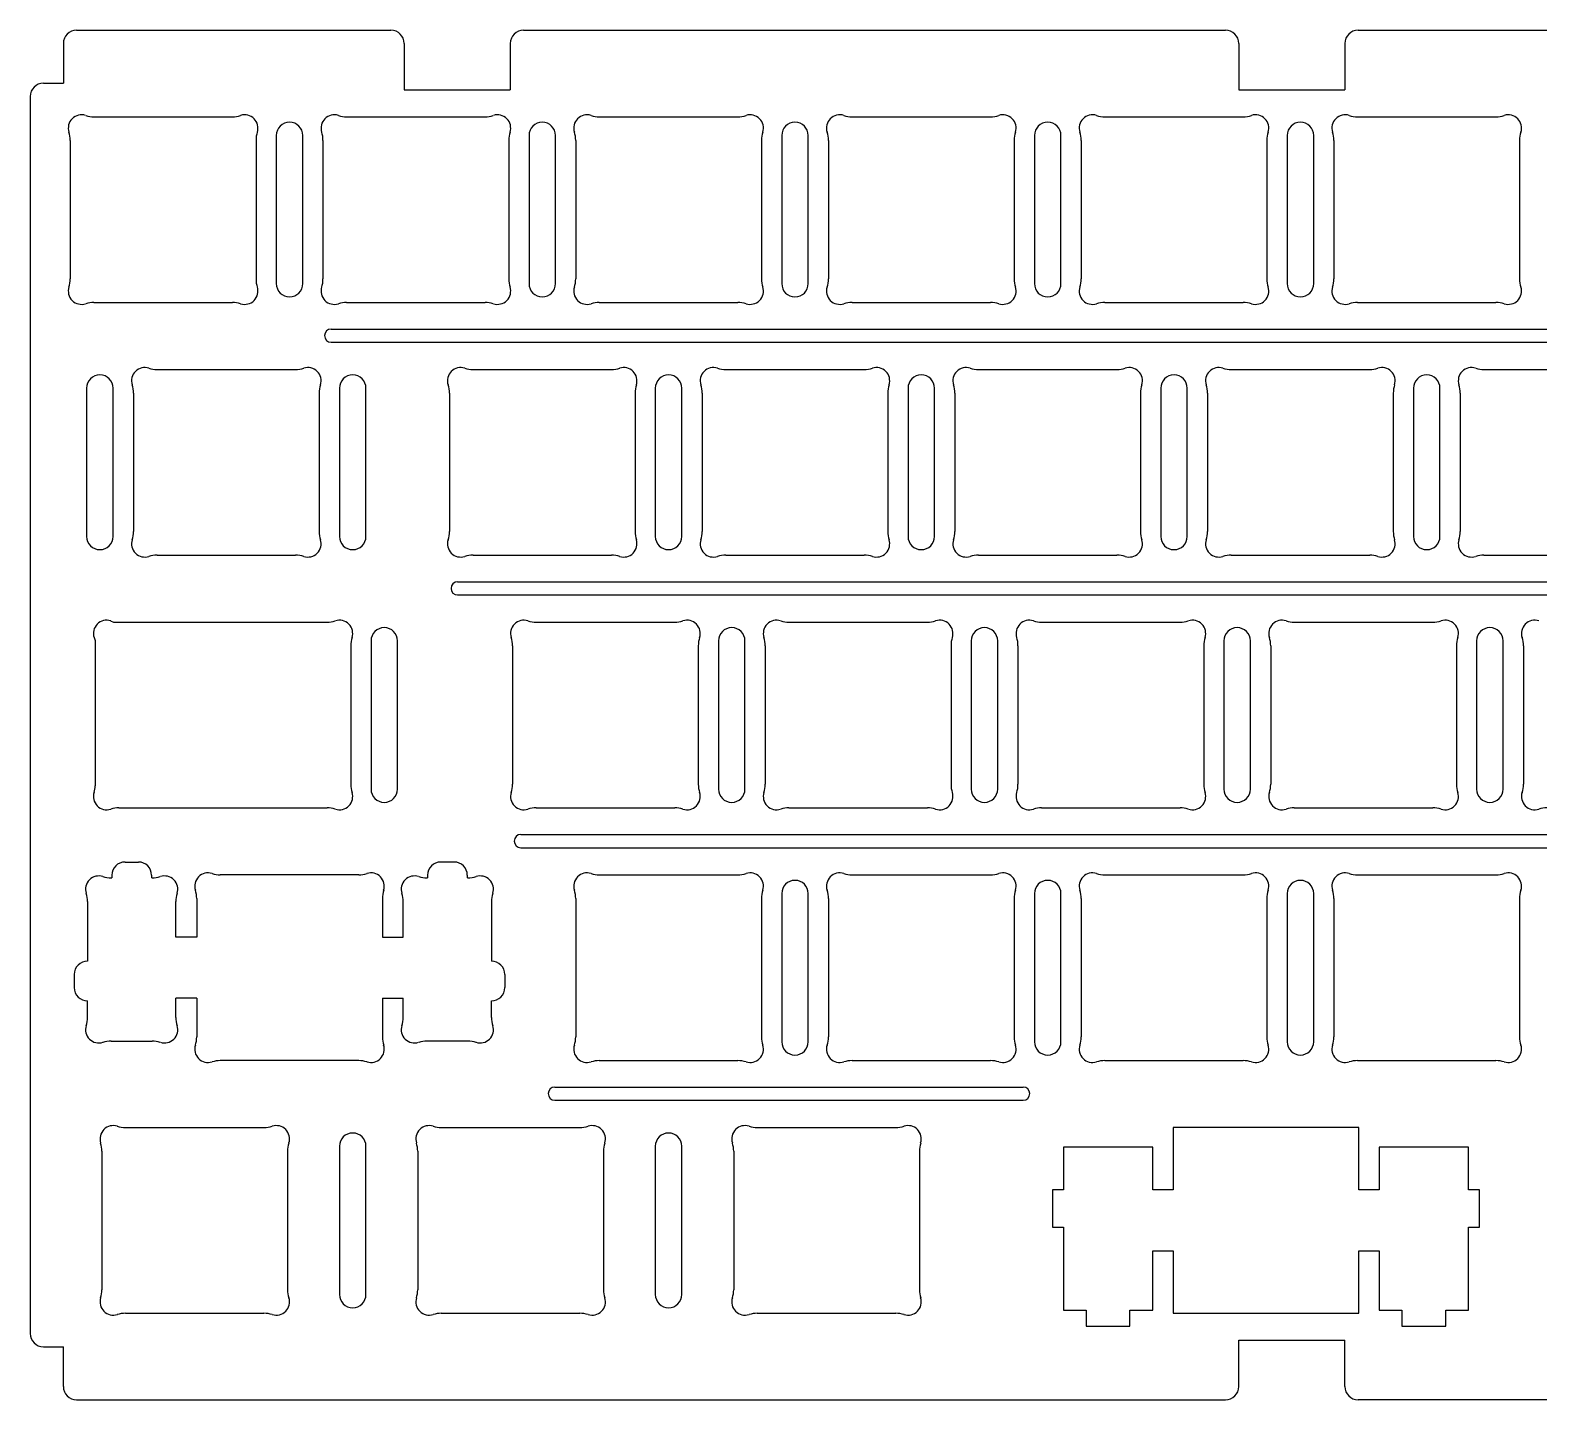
# Model space of a CAD drawing. Header units: millimetres. Extents: x 0 to 287, y 888 to 991.
# Drawn here: x -0.2 to 113.5, y 887.7 to 990.9 of the extents above; entities that cross this region are included whole.
import ezdxf

# ---------------------------------------------------------------- set-up
doc = ezdxf.new("R2010")
doc.units = ezdxf.units.MM

msp = doc.modelspace()

# ---------------------------------------------------------------- linework, layer by layer
for p, q in [((3.31, 990.91), (27, 990.91)), ((37, 990.91), (89.91, 990.91)), ((99.91, 990.91), (186.46, 990.91)), ((2.31, 989.91), (2.31, 986.91)), ((28, 989.91), (28, 986.41)), ((36, 989.91), (36, 986.41)), ((90.91, 989.91), (90.91, 986.41)), ((98.91, 989.91), (98.91, 986.41)), ((0.81, 986.91), (2.31, 986.91)), ((28, 986.41), (36, 986.41)), ((90.91, 986.41), (98.91, 986.41)), ((-0.19, 985.91), (-0.19, 892.66)), ((4.61, 984.38), (15.05, 984.38)), ((23.66, 984.38), (34.1, 984.38)), ((42.71, 984.38), (53.15, 984.38)), ((61.76, 984.38), (72.2, 984.38)), ((80.81, 984.38), (91.25, 984.38)), ((99.86, 984.38), (110.3, 984.38)), ((2.83, 982.6), (2.83, 972.16)), ((16.83, 982.6), (16.83, 972.16)), ((18.36, 982.97), (18.36, 971.8)), ((20.36, 971.8), (20.36, 982.97)), ((21.88, 982.6), (21.88, 972.16)), ((35.88, 982.6), (35.88, 972.16)), ((37.41, 982.97), (37.41, 971.8)), ((39.41, 971.8), (39.41, 982.97)), ((40.93, 982.6), (40.93, 972.16)), ((54.93, 982.6), (54.93, 972.16)), ((56.46, 982.97), (56.46, 971.8)), ((58.46, 971.8), (58.46, 982.97)), ((59.98, 982.6), (59.98, 972.16)), ((73.98, 982.6), (73.98, 972.16)), ((75.51, 982.97), (75.51, 971.8)), ((77.51, 971.8), (77.51, 982.97)), ((79.03, 982.6), (79.03, 972.16)), ((93.03, 982.6), (93.03, 972.16)), ((94.56, 982.97), (94.56, 971.8)), ((96.56, 971.8), (96.56, 982.97)), ((98.08, 982.6), (98.08, 972.16)), ((112.08, 982.6), (112.08, 972.16)), ((4.61, 970.38), (15.05, 970.38)), ((23.66, 970.38), (34.1, 970.38)), ((42.71, 970.38), (53.15, 970.38)), ((61.76, 970.38), (72.2, 970.38)), ((80.81, 970.38), (91.25, 970.38)), ((99.86, 970.38), (110.3, 970.38)), ((22.5, 968.38), (245.5, 968.38)), ((22.5, 967.38), (245.5, 967.38)), ((9.37, 965.33), (19.81, 965.33)), ((33.19, 965.33), (43.63, 965.33)), ((52.24, 965.33), (62.68, 965.33)), ((71.29, 965.33), (81.73, 965.33)), ((90.34, 965.33), (100.78, 965.33)), ((109.39, 965.33), (119.83, 965.33)), ((4.06, 963.92), (4.06, 952.75)), ((6.06, 952.75), (6.06, 963.92)), ((7.59, 963.55), (7.59, 953.11)), ((21.59, 963.55), (21.59, 953.11)), ((23.12, 963.92), (23.12, 952.75)), ((25.12, 952.75), (25.12, 963.92)), ((31.41, 963.55), (31.41, 953.11)), ((45.41, 963.55), (45.41, 953.11)), ((46.93, 963.92), (46.93, 952.75)), ((48.93, 952.75), (48.93, 963.92)), ((50.46, 963.55), (50.46, 953.11)), ((64.46, 963.55), (64.46, 953.11)), ((65.98, 963.92), (65.98, 952.75)), ((67.98, 952.75), (67.98, 963.92)), ((69.51, 963.55), (69.51, 953.11)), ((83.51, 963.55), (83.51, 953.11)), ((85.03, 963.92), (85.03, 952.75)), ((87.03, 952.75), (87.03, 963.92)), ((88.56, 963.55), (88.56, 953.11)), ((102.56, 963.55), (102.56, 953.11)), ((104.08, 963.92), (104.08, 952.75)), ((106.08, 952.75), (106.08, 963.92)), ((107.61, 963.55), (107.61, 953.11)), ((9.37, 951.33), (19.81, 951.33)), ((33.19, 951.33), (43.63, 951.33)), ((52.24, 951.33), (62.68, 951.33)), ((71.29, 951.33), (81.73, 951.33)), ((90.34, 951.33), (100.78, 951.33)), ((109.39, 951.33), (119.83, 951.33)), ((32.03, 949.33), (255.02, 949.33)), ((32.03, 948.33), (255.02, 948.33)), ((6.1, 946.28), (22.19, 946.28)), ((37.95, 946.28), (48.39, 946.28)), ((57, 946.28), (67.44, 946.28)), ((76.05, 946.28), (86.49, 946.28)), ((95.1, 946.28), (105.54, 946.28)), ((4.71, 944.89), (4.71, 933.95)), ((23.97, 944.5), (23.97, 934.06)), ((25.5, 944.87), (25.5, 933.7)), ((27.5, 933.7), (27.5, 944.87)), ((36.17, 944.5), (36.17, 934.06)), ((50.17, 944.5), (50.17, 934.06)), ((51.69, 944.87), (51.69, 933.7)), ((53.69, 933.7), (53.69, 944.87)), ((55.22, 944.5), (55.22, 934.06)), ((69.22, 944.5), (69.22, 934.06)), ((70.74, 944.87), (70.74, 933.7)), ((72.74, 933.7), (72.74, 944.87)), ((74.27, 944.5), (74.27, 934.06)), ((88.27, 944.5), (88.27, 934.06)), ((89.79, 944.87), (89.79, 933.7)), ((91.79, 933.7), (91.79, 944.87)), ((93.32, 944.5), (93.32, 934.06)), ((107.32, 944.5), (107.32, 934.06)), ((108.84, 944.87), (108.84, 933.7)), ((110.84, 933.7), (110.84, 944.87)), ((112.37, 944.5), (112.37, 934.06)), ((6.5, 932.28), (22.19, 932.28)), ((37.95, 932.28), (48.39, 932.28)), ((57, 932.28), (67.44, 932.28)), ((76.05, 932.28), (86.49, 932.28)), ((95.1, 932.28), (105.54, 932.28)), ((36.79, 930.28), (259.79, 930.28)), ((36.79, 929.28), (259.79, 929.28)), ((6.96, 928.2), (7.96, 928.2)), ((31.76, 928.2), (30.76, 928.2)), ((5.91, 927), (5.96, 927)), ((5.96, 927.2), (5.96, 927)), ((8.96, 927.2), (8.96, 927)), ((9, 927), (8.96, 927)), ((24.58, 927.23), (14.14, 927.23)), ((29.71, 927), (29.76, 927)), ((29.76, 927.2), (29.76, 927)), ((32.76, 927.2), (32.76, 927)), ((32.8, 927), (32.76, 927)), ((42.71, 927.23), (53.15, 927.23)), ((61.76, 927.23), (72.2, 927.23)), ((80.81, 927.23), (91.25, 927.23)), ((99.86, 927.23), (110.3, 927.23)), ((56.46, 925.82), (56.46, 914.65)), ((58.46, 914.65), (58.46, 925.82)), ((75.51, 925.82), (75.51, 914.65)), ((77.51, 914.65), (77.51, 925.82)), ((94.56, 925.82), (94.56, 914.65)), ((96.56, 914.65), (96.56, 925.82)), ((4.13, 925.22), (4.13, 920.73)), ((10.78, 922.53), (10.78, 925.22)), ((12.36, 925.45), (12.36, 922.53)), ((26.36, 925.45), (26.36, 922.53)), ((27.93, 922.53), (27.93, 925.22)), ((34.58, 925.22), (34.58, 920.73)), ((40.93, 925.45), (40.93, 915.01)), ((54.93, 925.45), (54.93, 915.01)), ((59.98, 925.45), (59.98, 915.01)), ((73.98, 925.45), (73.98, 915.01)), ((79.03, 925.45), (79.03, 915.01)), ((93.03, 925.45), (93.03, 915.01)), ((98.08, 925.45), (98.08, 915.01)), ((112.08, 925.45), (112.08, 915.01)), ((12.36, 922.53), (10.78, 922.53)), ((26.36, 922.53), (27.93, 922.53)), ((3.13, 919.73), (3.13, 918.73)), ((35.58, 919.73), (35.58, 918.73)), ((12.36, 917.93), (10.78, 917.93)), ((10.78, 916.48), (10.78, 917.93)), ((12.36, 917.93), (12.36, 915.01)), ((26.36, 917.93), (27.93, 917.93)), ((26.36, 917.93), (26.36, 915.01)), ((27.93, 916.48), (27.93, 917.93)), ((4.13, 916.48), (4.13, 917.73)), ((34.58, 916.48), (34.58, 917.73)), ((5.91, 914.7), (9, 914.7)), ((32.8, 914.7), (29.71, 914.7)), ((24.58, 913.23), (14.14, 913.23)), ((42.71, 913.23), (53.15, 913.23)), ((61.76, 913.23), (72.2, 913.23)), ((80.81, 913.23), (91.25, 913.23)), ((99.86, 913.23), (110.3, 913.23)), ((39.36, 911.24), (74.66, 911.24)), ((39.36, 910.24), (74.66, 910.24)), ((6.99, 908.18), (17.43, 908.18)), ((30.8, 908.18), (41.24, 908.18)), ((54.62, 908.18), (65.06, 908.18)), ((85.96, 908.18), (85.96, 903.48)), ((99.96, 908.18), (85.96, 908.18)), ((99.96, 903.48), (99.96, 908.18)), ((5.21, 906.4), (5.21, 895.96)), ((19.21, 906.4), (19.21, 895.96)), ((23.12, 906.77), (23.12, 895.6)), ((25.12, 895.6), (25.12, 906.77)), ((29.02, 906.4), (29.02, 895.96)), ((43.02, 906.4), (43.02, 895.96)), ((46.93, 906.77), (46.93, 895.6)), ((48.93, 895.6), (48.93, 906.77)), ((52.84, 906.4), (52.84, 895.96)), ((66.84, 906.4), (66.84, 895.96)), ((84.44, 906.71), (77.69, 906.71)), ((77.69, 906.71), (77.69, 903.48)), ((84.44, 903.48), (84.44, 906.71)), ((108.24, 906.71), (101.49, 906.71)), ((101.49, 906.71), (101.49, 903.48)), ((108.24, 903.48), (108.24, 906.71)), ((77.69, 903.48), (76.86, 903.48)), ((76.86, 903.48), (76.86, 900.68)), ((85.96, 903.48), (84.44, 903.48)), ((101.49, 903.48), (99.96, 903.48)), ((109.06, 903.48), (108.24, 903.48)), ((109.06, 900.68), (109.06, 903.48)), ((76.86, 900.68), (77.69, 900.68)), ((77.69, 900.68), (77.69, 894.41)), ((108.24, 894.41), (108.24, 900.68)), ((108.24, 900.68), (109.06, 900.68)), ((84.44, 894.41), (84.44, 898.88)), ((84.44, 898.88), (85.96, 898.88)), ((85.96, 898.88), (85.96, 894.18)), ((99.96, 894.18), (99.96, 898.88)), ((99.96, 898.88), (101.49, 898.88)), ((101.49, 898.88), (101.49, 894.41)), ((6.99, 894.18), (17.43, 894.18)), ((30.8, 894.18), (41.24, 894.18)), ((54.62, 894.18), (65.06, 894.18)), ((77.69, 894.41), (79.41, 894.41)), ((79.41, 894.41), (79.41, 893.21)), ((82.71, 893.21), (82.71, 894.41)), ((82.71, 894.41), (84.44, 894.41)), ((85.96, 894.18), (99.96, 894.18)), ((101.49, 894.41), (103.21, 894.41)), ((103.21, 894.41), (103.21, 893.21)), ((106.51, 893.21), (106.51, 894.41)), ((106.51, 894.41), (108.24, 894.41)), ((79.41, 893.21), (82.71, 893.21)), ((103.21, 893.21), (106.51, 893.21)), ((0.81, 891.66), (2.31, 891.66)), ((2.31, 888.66), (2.31, 891.66)), ((90.91, 892.16), (98.91, 892.16)), ((90.91, 888.66), (90.91, 892.16)), ((98.91, 888.66), (98.91, 892.16)), ((3.31, 887.66), (89.91, 887.66)), ((186.46, 887.66), (99.91, 887.66))]:
    msp.add_line(p, q)
for points in [[(5.87, 946.38), (6.1, 946.28)], [(4.62, 945.12), (4.71, 944.89)]]:
    msp.add_lwpolyline(points)
for centre, radius, start, end in [((3.31, 989.91), 1, 90, 180), ((27, 989.91), 1, 0, 90), ((37, 989.91), 1, 90, 180), ((89.91, 989.91), 1, 0, 90), ((99.91, 989.91), 1, 90, 180), ((0.81, 985.91), 1, 90, 180), ((3.68, 983.53), 1, 72.0237, 197.9763), ((4.61, 986.38), 2, 252.0237, 270), ((15.05, 986.38), 2, 270, 287.9763), ((15.98, 983.53), 1, 342.0237, 107.9763), ((19.36, 982.97), 1, 90, 180), ((19.36, 982.97), 1, 0, 90), ((22.73, 983.53), 1, 72.0237, 197.9763), ((23.66, 986.38), 2, 252.0237, 270), ((34.1, 986.38), 2, 270, 287.9763), ((35.03, 983.53), 1, 342.0237, 107.9763), ((38.41, 982.97), 1, 90, 180), ((38.41, 982.97), 1, 0, 90), ((41.78, 983.53), 1, 72.0237, 197.9763), ((42.71, 986.38), 2, 252.0237, 270), ((53.15, 986.38), 2, 270, 287.9763), ((54.08, 983.53), 1, 342.0237, 107.9763), ((57.46, 982.97), 1, 90, 180), ((57.46, 982.97), 1, 0, 90), ((60.83, 983.53), 1, 72.0237, 197.9763), ((61.76, 986.38), 2, 252.0237, 270), ((72.2, 986.38), 2, 270, 287.9763), ((73.13, 983.53), 1, 342.0237, 107.9763), ((76.51, 982.97), 1, 90, 180), ((76.51, 982.97), 1, 0, 90), ((79.88, 983.53), 1, 72.0237, 197.9763), ((80.81, 986.38), 2, 252.0237, 270), ((91.25, 986.38), 2, 270, 287.9763), ((92.18, 983.53), 1, 342.0237, 107.9763), ((95.56, 982.97), 1, 90, 180), ((95.56, 982.97), 1, 0, 90), ((98.93, 983.53), 1, 72.0237, 197.9763), ((99.86, 986.38), 2, 252.0237, 270), ((110.3, 986.38), 2, 270, 287.9763), ((111.23, 983.53), 1, 342.0237, 107.9763), ((0.83, 982.6), 2, 0, 17.9763), ((18.83, 982.6), 2, 162.0237, 180), ((19.88, 982.6), 2, 0, 17.9763), ((37.88, 982.6), 2, 162.0237, 180), ((38.93, 982.6), 2, 0, 17.9763), ((56.93, 982.6), 2, 162.0237, 180), ((57.98, 982.6), 2, 0, 17.9763), ((75.98, 982.6), 2, 162.0237, 180), ((77.03, 982.6), 2, 0, 17.9763), ((95.03, 982.6), 2, 162.0237, 180), ((96.08, 982.6), 2, 0, 17.9763), ((114.08, 982.6), 2, 162.0237, 180), ((3.68, 971.24), 1, 162.0237, 287.9763), ((0.83, 972.16), 2, 342.0237, 360), ((15.98, 971.24), 1, 252.0237, 17.9763), ((18.83, 972.16), 2, 180, 197.9763), ((19.36, 971.8), 1, 180, 270), ((19.36, 971.8), 1, 270, 0), ((22.73, 971.24), 1, 162.0237, 287.9763), ((19.88, 972.16), 2, 342.0237, 0), ((35.03, 971.24), 1, 252.0237, 17.9763), ((37.88, 972.16), 2, 180, 197.9763), ((38.41, 971.8), 1, 180, 270), ((38.41, 971.8), 1, 270, 0), ((41.78, 971.24), 1, 162.0237, 287.9763), ((38.93, 972.16), 2, 342.0237, 360), ((54.08, 971.24), 1, 252.0237, 17.9763), ((56.93, 972.16), 2, 180, 197.9763), ((57.46, 971.8), 1, 180, 270), ((57.46, 971.8), 1, 270, 0), ((60.83, 971.24), 1, 162.0237, 287.9763), ((57.98, 972.16), 2, 342.0237, 360), ((73.13, 971.24), 1, 252.0237, 17.9763), ((75.98, 972.16), 2, 180, 197.9763), ((76.51, 971.8), 1, 180, 270), ((76.51, 971.8), 1, 270, 0), ((79.88, 971.24), 1, 162.0237, 287.9763), ((77.03, 972.16), 2, 342.0237, 360), ((92.18, 971.24), 1, 252.0237, 17.9763), ((95.03, 972.16), 2, 180, 197.9763), ((95.56, 971.8), 1, 180, 270), ((95.56, 971.8), 1, 270, 0), ((98.93, 971.24), 1, 162.0237, 287.9763), ((96.08, 972.16), 2, 342.0237, 360), ((111.23, 971.24), 1, 252.0237, 17.9763), ((114.08, 972.16), 2, 180, 197.9763), ((4.61, 968.38), 2, 90, 107.9763), ((15.05, 968.38), 2, 72.0237, 90), ((23.66, 968.38), 2, 90, 107.9763), ((34.1, 968.38), 2, 72.0237, 90), ((42.71, 968.38), 2, 90, 107.9763), ((53.15, 968.38), 2, 72.0237, 90), ((61.76, 968.38), 2, 90, 107.9763), ((72.2, 968.38), 2, 72.0237, 90), ((80.81, 968.38), 2, 90, 107.9763), ((91.25, 968.38), 2, 72.0237, 90), ((99.86, 968.38), 2, 90, 107.9763), ((110.3, 968.38), 2, 72.0237, 90), ((22.5, 967.88), 0.5, 90, 270), ((5.06, 963.92), 1, 90, 180), ((5.06, 963.92), 1, 0, 90), ((8.45, 964.48), 1, 72.0237, 197.9763), ((9.37, 967.33), 2, 252.0237, 270), ((19.81, 967.33), 2, 270, 287.9763), ((20.74, 964.48), 1, 342.0237, 107.9763), ((24.12, 963.92), 1, 90, 180), ((24.12, 963.92), 1, 0, 90), ((32.26, 964.48), 1, 72.0237, 197.9763), ((33.19, 967.33), 2, 252.0237, 270), ((43.63, 967.33), 2, 270, 287.9763), ((44.55, 964.48), 1, 342.0237, 107.9763), ((47.93, 963.92), 1, 90, 180), ((47.93, 963.92), 1, 0, 90), ((51.31, 964.48), 1, 72.0237, 197.9763), ((52.24, 967.33), 2, 252.0237, 270), ((62.68, 967.33), 2, 270, 287.9763), ((63.6, 964.48), 1, 342.0237, 107.9763), ((66.98, 963.92), 1, 90, 180), ((66.98, 963.92), 1, 0, 90), ((70.36, 964.48), 1, 72.0237, 197.9763), ((71.29, 967.33), 2, 252.0237, 270), ((81.73, 967.33), 2, 270, 287.9763), ((82.65, 964.48), 1, 342.0237, 107.9763), ((86.03, 963.92), 1, 90, 180), ((86.03, 963.92), 1, 0, 90), ((89.41, 964.48), 1, 72.0237, 197.9763), ((90.34, 967.33), 2, 252.0237, 270), ((100.78, 967.33), 2, 270, 287.9763), ((101.7, 964.48), 1, 342.0237, 107.9763), ((105.08, 963.92), 1, 90, 180), ((105.08, 963.92), 1, 0, 90), ((108.46, 964.48), 1, 72.0237, 197.9763), ((109.39, 967.33), 2, 252.0237, 270), ((5.59, 963.55), 2, 0, 17.9763), ((23.59, 963.55), 2, 162.0237, 180), ((29.41, 963.55), 2, 0, 17.9763), ((47.41, 963.55), 2, 162.0237, 180), ((48.46, 963.55), 2, 0, 17.9763), ((66.46, 963.55), 2, 162.0237, 180), ((67.51, 963.55), 2, 0, 17.9763), ((85.51, 963.55), 2, 162.0237, 180), ((86.56, 963.55), 2, 0, 17.9763), ((104.56, 963.55), 2, 162.0237, 180), ((105.61, 963.55), 2, 0, 17.9763), ((5.59, 953.11), 2, 342.0237, 0), ((23.59, 953.11), 2, 180, 197.9763), ((29.41, 953.11), 2, 342.0237, 0), ((47.41, 953.11), 2, 180, 197.9763), ((48.46, 953.11), 2, 342.0237, 0), ((66.46, 953.11), 2, 180, 197.9763), ((67.51, 953.11), 2, 342.0237, 360), ((85.51, 953.11), 2, 180, 197.9763), ((86.56, 953.11), 2, 342.0237, 0), ((104.56, 953.11), 2, 180, 197.9763), ((105.61, 953.11), 2, 342.0237, 360), ((5.06, 952.75), 1, 180, 270), ((5.06, 952.75), 1, 270, 0), ((8.45, 952.19), 1, 162.0237, 287.9763), ((20.74, 952.19), 1, 252.0237, 17.9763), ((24.12, 952.75), 1, 180, 270), ((24.12, 952.75), 1, 270, 0), ((32.26, 952.19), 1, 162.0237, 287.9763), ((44.55, 952.19), 1, 252.0237, 17.9763), ((47.93, 952.75), 1, 180, 270), ((47.93, 952.75), 1, 270, 0), ((51.31, 952.19), 1, 162.0237, 287.9763), ((63.6, 952.19), 1, 252.0237, 17.9763), ((66.98, 952.75), 1, 180, 270), ((66.98, 952.75), 1, 270, 0), ((70.36, 952.19), 1, 162.0237, 287.9763), ((82.65, 952.19), 1, 252.0237, 17.9763), ((86.03, 952.75), 1, 180, 270), ((86.03, 952.75), 1, 270, 0), ((89.41, 952.19), 1, 162.0237, 287.9763), ((101.7, 952.19), 1, 252.0237, 17.9763), ((105.08, 952.75), 1, 180, 270), ((105.08, 952.75), 1, 270, 0), ((108.46, 952.19), 1, 162.0237, 287.9763), ((9.37, 949.33), 2, 90, 107.9763), ((19.81, 949.33), 2, 72.0237, 90), ((33.19, 949.33), 2, 90, 107.9763), ((43.63, 949.33), 2, 72.0237, 90), ((52.24, 949.33), 2, 90, 107.9763), ((62.68, 949.33), 2, 72.0237, 90), ((71.29, 949.33), 2, 90, 107.9763), ((81.73, 949.33), 2, 72.0237, 90), ((90.34, 949.33), 2, 90, 107.9763), ((100.78, 949.33), 2, 72.0237, 90), ((109.39, 949.33), 2, 90, 107.9763), ((32.03, 948.83), 0.5, 90, 270), ((5.57, 945.43), 1, 72.0237, 197.9763), ((22.19, 948.28), 2, 270, 287.9763), ((23.12, 945.43), 1, 342.0237, 107.9763), ((37.02, 945.43), 1, 72.0237, 197.9763), ((37.95, 948.28), 2, 252.0237, 270), ((48.39, 948.28), 2, 270, 287.9763), ((49.32, 945.43), 1, 342.0237, 107.9763), ((56.07, 945.43), 1, 72.0237, 197.9763), ((57, 948.28), 2, 252.0237, 270), ((67.44, 948.28), 2, 270, 287.9763), ((68.37, 945.43), 1, 342.0237, 107.9763), ((75.12, 945.43), 1, 72.0237, 197.9763), ((76.05, 948.28), 2, 252.0237, 270), ((86.49, 948.28), 2, 270, 287.9763), ((87.42, 945.43), 1, 342.0237, 107.9763), ((94.17, 945.43), 1, 72.0237, 197.9763), ((95.1, 948.28), 2, 252.0237, 270), ((105.54, 948.28), 2, 270, 287.9763), ((106.47, 945.43), 1, 342.0237, 107.9763), ((113.22, 945.43), 1, 72.0237, 197.9763), ((25.97, 944.5), 2, 162.0237, 180), ((26.5, 944.87), 1, 90, 180), ((26.5, 944.87), 1, 0, 90), ((34.17, 944.5), 2, 0, 17.9763), ((52.17, 944.5), 2, 162.0237, 180), ((52.69, 944.87), 1, 90, 180), ((52.69, 944.87), 1, 0, 90), ((53.22, 944.5), 2, 0, 17.9763), ((71.22, 944.5), 2, 162.0237, 180), ((71.74, 944.87), 1, 90, 180), ((71.74, 944.87), 1, 0, 90), ((72.27, 944.5), 2, 0, 17.9763), ((90.27, 944.5), 2, 162.0237, 180), ((90.79, 944.87), 1, 90, 180), ((90.79, 944.87), 1, 0, 90), ((91.32, 944.5), 2, 0, 17.9763), ((109.32, 944.5), 2, 162.0237, 180), ((109.84, 944.87), 1, 90, 180), ((109.84, 944.87), 1, 0, 90), ((110.37, 944.5), 2, 0, 17.9763), ((2.72, 934.06), 2, 342.0237, 356.8614), ((25.97, 934.06), 2, 180, 197.9763), ((26.5, 933.7), 1, 180, 270), ((26.5, 933.7), 1, 270, 0), ((34.17, 934.06), 2, 342.0237, 360), ((52.17, 934.06), 2, 180, 197.9763), ((52.69, 933.7), 1, 180, 270), ((52.69, 933.7), 1, 270, 0), ((53.22, 934.06), 2, 342.0237, 0), ((71.22, 934.06), 2, 180, 197.9763), ((71.74, 933.7), 1, 180, 270), ((71.74, 933.7), 1, 270, 0), ((72.27, 934.06), 2, 342.0237, 360), ((90.27, 934.06), 2, 180, 197.9763), ((90.79, 933.7), 1, 180, 270), ((90.79, 933.7), 1, 270, 0), ((91.32, 934.06), 2, 342.0237, 0), ((109.32, 934.06), 2, 180, 197.9763), ((109.84, 933.7), 1, 180, 270), ((109.84, 933.7), 1, 270, 0), ((110.37, 934.06), 2, 342.0237, 360), ((5.57, 933.14), 1, 162.0237, 287.9763), ((23.12, 933.14), 1, 252.0237, 17.9763), ((37.02, 933.14), 1, 162.0237, 287.9763), ((49.32, 933.14), 1, 252.0237, 17.9763), ((56.07, 933.14), 1, 162.0237, 287.9763), ((68.37, 933.14), 1, 252.0237, 17.9763), ((75.12, 933.14), 1, 162.0237, 287.9763), ((87.42, 933.14), 1, 252.0237, 17.9763), ((94.17, 933.14), 1, 162.0237, 287.9763), ((106.47, 933.14), 1, 252.0237, 17.9763), ((113.22, 933.14), 1, 162.0237, 287.9763), ((6.5, 930.28), 2, 90, 107.9763), ((22.19, 930.28), 2, 72.0237, 90), ((37.95, 930.28), 2, 90, 107.9763), ((48.39, 930.28), 2, 72.0237, 90), ((57, 930.28), 2, 90, 107.9763), ((67.44, 930.28), 2, 72.0237, 90), ((76.05, 930.28), 2, 90, 107.9763), ((86.49, 930.28), 2, 72.0237, 90), ((95.1, 930.28), 2, 90, 107.9763), ((105.54, 930.28), 2, 72.0237, 90), ((114.15, 930.28), 2, 90, 107.9763), ((36.79, 929.78), 0.5, 90, 270), ((6.96, 927.2), 1, 90, 180), ((7.96, 927.2), 1, 0, 90), ((30.76, 927.2), 1, 90, 180), ((31.76, 927.2), 1, 0, 90), ((4.98, 926.15), 1, 72.0237, 197.9763), ((5.91, 929), 2, 252.0237, 270), ((9, 929), 2, 270, 287.9763), ((9.93, 926.15), 1, 342.0237, 107.9763), ((13.21, 926.38), 1, 72.0237, 197.9763), ((14.14, 929.23), 2, 252.0237, 270), ((24.58, 929.23), 2, 270, 287.9763), ((25.5, 926.38), 1, 342.0237, 107.9763), ((28.78, 926.15), 1, 72.0237, 197.9763), ((29.71, 929), 2, 252.0237, 270), ((32.8, 929), 2, 270, 287.9763), ((33.73, 926.15), 1, 342.0237, 107.9763), ((41.78, 926.38), 1, 72.0237, 197.9763), ((42.71, 929.23), 2, 252.0237, 270), ((53.15, 929.23), 2, 270, 287.9763), ((54.08, 926.38), 1, 342.0237, 107.9763), ((60.83, 926.38), 1, 72.0237, 197.9763), ((61.76, 929.23), 2, 252.0237, 270), ((72.2, 929.23), 2, 270, 287.9763), ((73.13, 926.38), 1, 342.0237, 107.9763), ((79.88, 926.38), 1, 72.0237, 197.9763), ((80.81, 929.23), 2, 252.0237, 270), ((91.25, 929.23), 2, 270, 287.9763), ((92.18, 926.38), 1, 342.0237, 107.9763), ((98.93, 926.38), 1, 72.0237, 197.9763), ((99.86, 929.23), 2, 252.0237, 270), ((110.3, 929.23), 2, 270, 287.9763), ((111.23, 926.38), 1, 342.0237, 107.9763), ((2.13, 925.22), 2, 0, 17.9763), ((12.78, 925.22), 2, 162.0237, 180), ((10.36, 925.45), 2, 0, 17.9763), ((28.36, 925.45), 2, 162.0237, 180), ((25.93, 925.22), 2, 0, 17.9763), ((36.58, 925.22), 2, 162.0237, 180), ((38.93, 925.45), 2, 0, 17.9763), ((56.93, 925.45), 2, 162.0237, 180), ((57.46, 925.82), 1, 90, 180), ((57.46, 925.82), 1, 0, 90), ((57.98, 925.45), 2, 0, 17.9763), ((75.98, 925.45), 2, 162.0237, 180), ((76.51, 925.82), 1, 90, 180), ((76.51, 925.82), 1, 0, 90), ((77.03, 925.45), 2, 0, 17.9763), ((95.03, 925.45), 2, 162.0237, 180), ((95.56, 925.82), 1, 90, 180), ((95.56, 925.82), 1, 0, 90), ((96.08, 925.45), 2, 0, 17.9763), ((114.08, 925.45), 2, 162.0237, 180), ((4.13, 919.73), 1, 90, 180), ((34.58, 919.73), 1, 0, 90), ((4.13, 918.73), 1, 180, 270), ((34.58, 918.73), 1, 270, 0), ((4.98, 915.56), 1, 162.0237, 287.9763), ((2.13, 916.48), 2, 342.0237, 0), ((9.93, 915.56), 1, 252.0237, 17.9763), ((12.78, 916.48), 2, 180, 197.9763), ((28.78, 915.56), 1, 162.0237, 287.9763), ((25.93, 916.48), 2, 342.0237, 0), ((33.73, 915.56), 1, 252.0237, 17.9763), ((36.58, 916.48), 2, 180, 197.9763), ((5.91, 912.7), 2, 90, 107.9763), ((9, 912.7), 2, 72.0237, 90), ((13.21, 914.09), 1, 162.0237, 287.9763), ((10.36, 915.01), 2, 342.0237, 0), ((25.5, 914.09), 1, 252.0237, 17.9763), ((28.36, 915.01), 2, 180, 197.9763), ((29.71, 912.7), 2, 90, 107.9763), ((32.8, 912.7), 2, 72.0237, 90), ((41.78, 914.09), 1, 162.0237, 287.9763), ((38.93, 915.01), 2, 342.0237, 0), ((54.08, 914.09), 1, 252.0237, 17.9763), ((56.93, 915.01), 2, 180, 197.9763), ((57.46, 914.65), 1, 180, 270), ((57.46, 914.65), 1, 270, 0), ((60.83, 914.09), 1, 162.0237, 287.9763), ((57.98, 915.01), 2, 342.0237, 0), ((73.13, 914.09), 1, 252.0237, 17.9763), ((75.98, 915.01), 2, 180, 197.9763), ((76.51, 914.65), 1, 180, 270), ((76.51, 914.65), 1, 270, 0), ((79.88, 914.09), 1, 162.0237, 287.9763), ((77.03, 915.01), 2, 342.0237, 0), ((92.18, 914.09), 1, 252.0237, 17.9763), ((95.03, 915.01), 2, 180, 197.9763), ((95.56, 914.65), 1, 180, 270), ((95.56, 914.65), 1, 270, 0), ((98.93, 914.09), 1, 162.0237, 287.9763), ((96.08, 915.01), 2, 342.0237, 0), ((111.23, 914.09), 1, 252.0237, 17.9763), ((114.08, 915.01), 2, 180, 197.9763), ((14.14, 911.23), 2, 90, 107.9763), ((24.58, 911.23), 2, 72.0237, 90), ((42.71, 911.23), 2, 90, 107.9763), ((53.15, 911.23), 2, 72.0237, 90), ((61.76, 911.23), 2, 90, 107.9763), ((72.2, 911.23), 2, 72.0237, 90), ((80.81, 911.23), 2, 90, 107.9763), ((91.25, 911.23), 2, 72.0237, 90), ((99.86, 911.23), 2, 90, 107.9763), ((110.3, 911.23), 2, 72.0237, 90), ((39.36, 910.74), 0.5, 90, 270), ((74.66, 910.74), 0.5, 270, 90), ((6.07, 907.33), 1, 72.0237, 197.9763), ((6.99, 910.18), 2, 252.0237, 270), ((17.43, 910.18), 2, 270, 287.9763), ((18.36, 907.33), 1, 342.0237, 107.9763), ((24.12, 906.77), 1, 90, 180), ((24.12, 906.77), 1, 0, 90), ((29.88, 907.33), 1, 72.0237, 197.9763), ((30.8, 910.18), 2, 252.0237, 270), ((41.24, 910.18), 2, 270, 287.9763), ((42.17, 907.33), 1, 342.0237, 107.9763), ((47.93, 906.77), 1, 90, 180), ((47.93, 906.77), 1, 0, 90), ((53.69, 907.33), 1, 72.0237, 197.9763), ((54.62, 910.18), 2, 252.0237, 270), ((65.06, 910.18), 2, 270, 287.9763), ((65.98, 907.33), 1, 342.0237, 107.9763), ((3.21, 906.4), 2, 0, 17.9763), ((21.21, 906.4), 2, 162.0237, 180), ((27.02, 906.4), 2, 0, 17.9763), ((45.02, 906.4), 2, 162.0237, 180), ((50.84, 906.4), 2, 0, 17.9763), ((68.84, 906.4), 2, 162.0237, 180), ((6.07, 895.04), 1, 162.0237, 287.9763), ((3.21, 895.96), 2, 342.0237, 0), ((18.36, 895.04), 1, 252.0237, 17.9763), ((21.21, 895.96), 2, 180, 197.9763), ((24.12, 895.6), 1, 180, 270), ((24.12, 895.6), 1, 270, 0), ((29.88, 895.04), 1, 162.0237, 287.9763), ((27.02, 895.96), 2, 342.0237, 0), ((42.17, 895.04), 1, 252.0237, 17.9763), ((45.02, 895.96), 2, 180, 197.9763), ((47.93, 895.6), 1, 180, 270), ((47.93, 895.6), 1, 270, 0), ((53.69, 895.04), 1, 162.0237, 287.9763), ((50.84, 895.96), 2, 342.0237, 0), ((65.98, 895.04), 1, 252.0237, 17.9763), ((68.84, 895.96), 2, 180, 197.9763), ((6.99, 892.18), 2, 90, 107.9763), ((17.43, 892.18), 2, 72.0237, 90), ((30.8, 892.18), 2, 90, 107.9763), ((41.24, 892.18), 2, 72.0237, 90), ((54.62, 892.18), 2, 90, 107.9763), ((65.06, 892.18), 2, 72.0237, 90), ((0.81, 892.66), 1, 180, 270), ((3.31, 888.66), 1, 180, 270), ((89.91, 888.66), 1, 270, 0), ((99.91, 888.66), 1, 180, 270)]:
    msp.add_arc(centre, radius, start, end)

doc.saveas('drawing.dxf')
